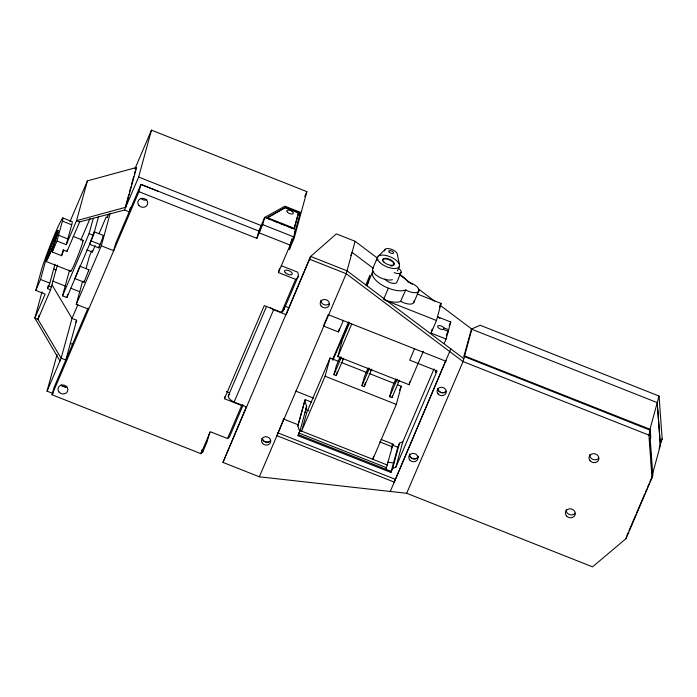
<?xml version="1.0" encoding="UTF-8"?>
<svg xmlns="http://www.w3.org/2000/svg" width="697" height="697" viewBox="0 0 697 697"><rect width="100%" height="100%" fill="white"/><g stroke="black" fill="none" stroke-linecap="round" stroke-linejoin="round"><path stroke-width="1.05" d="M659.074 448.406L662.15 438.831L659.048 396.044L480.216 325.272L471.372 329.08L463.932 356.446L650.249 430.215L650.771 437.455L650.223 439.476L652.801 475.023L652.009 477.915L626.063 538.572L592.546 566.861L406.682 493.284L259.345 476.809L222.97 462.407L246.389 406.621M397.917 382.122L398.004 382.426M445.914 360.358L394.275 482.115L276.936 435.686L283.827 418.531M436.095 370.412L435.538 372.468L436.296 370.682M439.877 305.086L471.895 329.167L463.035 361.577L406.682 493.284M59.968 360.95L34.85 318.12L45.122 294.108L35.835 290.431L41.28 270.523A30.015 1.655 -68.4 0 1 55.394 232.824A30.015 1.655 -68.4 0 1 62.408 221.115L71.695 224.791L66.259 244.708L56.971 241.031L62.408 221.115M35.835 290.431L40.531 279.453L45.976 259.545A16.676 0.915 -68.4 0 1 53.817 238.601A16.676 0.915 -68.4 0 1 57.712 232.101L52.275 252.009L61.563 255.686L63.915 250.197L67.008 251.417L79.632 221.916L124.545 210.006L129.189 211.836L130.33 207.654M42.012 291.921L34.85 318.12L37.943 319.348L61.144 358.206L65.788 360.044L76.661 320.245L72.018 318.39L52.136 285.073M39.093 315.157L37.943 319.348L50.567 289.839L56.004 269.931A23.341 1.289 -68.4 0 1 57.546 265.034M50.567 289.839L47.474 288.619L48.259 285.726L51.36 286.955M47.474 288.619L49.818 283.13L54.976 264.268M61.563 255.686L63.279 249.395M67.008 251.417L67.531 249.491M79.632 221.916L76.531 220.688L125.713 207.262L136.595 167.437L87.413 180.871L76.531 220.688L66.259 244.708M98.486 216.854L93.442 235.316L66.86 297.558L62.521 295.842L69.534 270.209M66.86 297.558L67.705 294.483M62.521 295.842L89.103 233.6L93.311 218.222M53.103 393.535L47.047 391.139L57.023 354.634M157.931 191.205L140.907 184.47L138.938 191.692L88.65 309.233L76.269 304.328L82.594 281.222M86.053 268.624L89.504 256.017L91.621 251.059M242.913 405.532L230.08 435.547A21.668 9.653 23.2 0 1 227.544 438.544L210.311 431.722L200.919 453.677L52.048 394.781L54.017 387.558L88.075 307.978M76.269 304.328L101.3 245.806L110.204 213.238M125.687 205.807L128.84 194.28M129.407 192.189L130.844 186.953M131.411 184.853L133.702 176.472M134.277 174.372L135.131 171.227M124.545 210.006L138.633 177.064L151.458 130.139L306.872 191.631L294.056 238.566L289.36 249.543L290.501 245.344M138.938 191.692L256.844 238.339L258.814 231.116L264.686 217.394L284.899 206.19L300.381 212.315L293.672 236.867L278.408 272.544L295.641 279.366L281.518 312.387L264.285 305.565L224.434 398.71L241.667 405.532A21.668 9.653 23.2 0 0 242.844 404.696M261.166 225.628L259.188 232.85L290.152 245.1L291.843 238.914M256.844 238.339L262.708 224.617L264.686 217.394L295.641 229.644L294.474 232.389M200.919 453.677L202.043 449.556M203.324 449.504L202.47 452.632L207.166 441.654L209.745 432.218M224.434 398.71L224.992 396.645M278.408 272.544L279.532 268.423M294.334 227.867L298.638 212.419L285.735 207.323L267.204 217.595L294.291 228.311L298.638 212.419M222.97 462.407L310.644 256.426L336.363 233.887L355.095 241.293L377.591 258.221M434.022 368.931L402.761 441.985L399.547 443.135L392.664 468.34L390.904 472.453L298.02 435.703L299.78 431.591L297.828 425.998L304.711 400.801L305.208 399.642L311.698 402.213M297.828 425.998L305.208 399.642M298.02 435.703L298.316 434.623L391.2 471.372M299.78 431.591L306.671 406.386L304.711 400.801M330.064 358.031L306.584 412.92L301.609 431.121L325.098 376.232L330.064 358.031L338.089 361.203M355.095 241.293L346.235 273.712L259.345 476.809M323.33 325.969L338.454 331.955L339.3 328.871M423.323 351.236L409.026 384.709L337.81 356.568L342.471 339.517L349.624 322.781M343.307 359.086L336.25 375.596L333.924 374.681L336.407 365.585L340.145 356.847M336.25 375.596L337.348 371.553M367.049 285.709L369.898 275.289L365.751 285.003M371.745 369.183L364.27 386.669L361.943 385.746L364.426 376.685L368.164 367.946M364.27 386.669L365.367 382.644M399.459 380.135L391.984 397.621L389.658 396.698L392.132 387.663L395.87 378.924M373.644 456.265L372.817 459.297L396.305 404.408L401.272 386.208L397.264 384.622M391.984 397.621L392.533 395.608M409.026 384.709L409.853 381.703M385.885 469.482L393.073 444.181L381.032 439.415M390.904 472.453L397.787 447.247L399.547 443.135M444.163 343.551L446.089 339.047L431.068 333.114L432.166 329.097M392.664 468.34L395.879 467.19L402.761 441.985M431.068 333.114L436.461 320.489L441.123 303.43L417.146 293.96M446.089 339.047L448.197 331.31L443.519 329.42A3.502 1.56 23.1 0 1 438.5 327.886A3.502 1.56 23.1 0 1 439.136 325.56A3.502 1.56 23.1 0 1 443.928 327.904L448.633 329.725L447.091 333.332M448.633 329.725L450.75 321.988L437.733 316.847M450.82 348.909L390.268 491.463M649.778 429.988L659.048 396.044M652.009 477.915L648.907 435.128L650.249 430.215M649.918 438.866L650.31 437.42M626.063 538.572L626.586 536.638M652.566 473.925L660.347 445.418L657.245 402.631L471.372 329.08M79.554 266.838L74.988 278.251M92.675 250.362L92.309 252.009L95.228 245.571M84.424 280.551L84.067 282.198L88.92 269.8L79.632 266.123M99.105 246.25L98.739 247.888L103.592 235.49L94.304 231.822L93.738 232.772M107.355 216.061L106.981 217.699L108.619 214.388M340.363 357.631L339.805 359.652L340.955 357.334M368.382 368.713L367.824 370.734L368.974 368.417M396.088 379.682L395.539 381.703L396.68 379.386M89.66 243.941L94.304 231.822M52.275 252.009L56.971 241.031M69.97 221.629L87.413 180.871M80.782 240.195L90.061 218.457M99.253 233.199L106.031 217.325M134.965 168.691L151.458 130.139M77.864 304.72L72.018 318.39L61.144 358.206L47.047 391.139M75.807 322.241L76.661 320.245M52.048 394.781L88.65 309.233M269.983 219.328L266.968 218.144L285.735 207.323M304.737 196.632L306.872 191.631M299.205 215.059L300.381 212.315M228.337 395.774L266.559 306.427M246.66 407.022L234.122 402.064L273.625 309.738A8.408 3.746 23.2 0 1 270.34 307.743M227.544 438.544L241.667 405.532M284.054 309.39L298.177 276.369M350.8 255.329L352.072 252.34L372.947 268.049M323.739 325.255L328.209 314.791M305.608 408.851L306.671 406.386M338.454 331.955L343.455 320.263M332.783 358.964L348.613 321.953M332.878 360.305L349.145 322.293M372.555 268.998L377.478 257.472M367.572 283.818L372.433 272.422M337.81 356.568L351.68 324.079M384.535 250.99L385.284 249.238A6.665 2.971 23.1 0 1 391.853 249.456A6.665 2.971 23.1 0 1 397.246 253.961L399.451 264.677M333.924 374.681L341.399 357.195M383.507 299.562L388.368 288.175M397.412 270.959L399.468 266.158M401.115 272.213L396.898 282.093A6.665 2.971 23.1 0 1 391.54 283.069A6.665 2.971 23.1 0 1 384.944 278.974M361.943 385.746L369.427 368.269M384.456 299.928A19.673 8.773 23.1 0 0 400.496 301.548L405.776 289.926L406.473 290.361A9.671 4.313 23.1 0 0 418.88 290.78L414.018 302.167M389.658 396.698L397.142 379.22M414.68 348.422L409.67 360.131L437.054 370.961L395.879 467.19M399.564 390.198L401.272 386.208M439.467 307.316L441.123 303.43M391.191 448.572L393.073 444.181M443.161 329.707L443.928 327.904M449.208 325.604L450.75 321.988M446.272 335.823L448.197 331.31M660.451 442.813L662.15 438.831M626.847 535.679L628.128 532.7M628.973 530.705L635.786 514.795M636.631 512.809L644.716 493.92M645.57 491.925L646.842 488.946M647.696 486.959L648.968 483.971M649.822 481.984L652.801 475.023M343.281 358.249L342.532 359.905M370.551 370.987L370.891 370.264M398.257 381.956L398.597 381.224M135.68 169.345L136.595 167.437M103.025 236.449L103.592 235.49M88.345 270.75L88.92 269.8M378.218 256.287L385.284 249.238M376.345 260.678L377.757 259.267M405.776 289.926L405.358 290.161A19.673 8.773 23.1 0 1 382.261 285.186A19.673 8.773 23.1 0 1 373.122 271.055M387.462 462.224L393.918 462.939M285.5 207.872L298.403 212.968M273.991 220.923L277.005 222.108M281.013 223.702L284.027 224.887M288.035 226.481L293.054 228.459M262.708 224.617L293.672 236.867M138.633 177.064L261.758 225.784M258.796 231.029L140.933 184.391L115.658 243.48L113.681 250.702L101.3 245.806M309.86 259.319L346.235 273.712L463.035 361.577L648.907 435.128M385.502 300.355L436.461 320.489M281.335 265.705L297.619 272.144A21.677 9.662 23.2 0 1 295.641 279.366M464.089 355.714L649.97 429.265M328.644 314.826L445.984 361.255M62.774 217.926L72.061 221.602A30.015 1.655 -68.4 0 1 71.695 224.791M284.576 306.07L288.575 307.656M89.103 233.6L93.442 235.316M273.625 309.738L286.162 314.704L310.644 256.426L347.028 270.819L463.827 358.694M91.089 240.909L100.377 244.577M73.08 236.361L82.987 240.282M89.451 244.211L98.739 247.888M58.548 235.255L67.836 238.923M86.742 249.805L92.309 252.009M341.103 362.396L367.18 372.712M369.183 373.505L394.258 383.428M46.089 261.488L70.859 271.272M325.098 376.232L396.305 404.408M53.686 269.016L56.004 269.931M74.779 278.521L84.067 282.198M52.833 281.109L65.849 286.258M70.859 288.244L79.876 291.808M40.531 279.453L49.818 283.13M295.755 391.104L313.667 398.187M305.8 409.653L308.815 410.838M391.731 444.852L397.787 447.247M304.641 412.154L306.584 412.92M379.734 441.863L392.341 446.855M226.403 391.487L229.278 392.629M283.296 418.897L298.325 424.848M299.675 430.354L387.366 465.056M298.368 432.802L386.643 467.722M277.728 432.802L395.06 479.231M61.022 385.45L65.858 387.366M70.24 343.394L73.22 344.588M400.906 301.322L401.603 301.749A9.671 4.313 23.1 0 0 414.009 300.965M400.087 275.141L412.197 284.254M418.252 288.811L434.693 301.174M437.298 316.455L439.903 318.424M657.724 409.244L660.39 445.278M649.926 432.114L650.24 436.366M649.952 442.804L650.188 446.019M650.649 452.449L650.885 455.655M651.355 462.085L651.582 465.3M652.052 471.73L652.209 473.873M82.473 240.962A16.676 0.915 -68.4 0 1 78.142 255.172A16.676 0.915 -68.4 0 1 70.754 270.906M58.017 232.267A16.676 0.915 -68.4 0 1 48.293 257.472A16.676 0.915 -68.4 0 1 48.938 251.861A16.676 0.915 -68.4 0 1 58.217 230.489M598.767 458.103A5.001 4.47 15.3 0 1 592.973 459.375A5.001 4.47 15.3 0 1 589.793 454.549M575.164 513.262A5.001 4.47 15.3 0 1 569.371 514.534A5.001 4.47 15.3 0 1 566.191 509.707M437.864 388.996A4.67 4.173 15 0 0 441.384 392.594A4.67 4.173 15 0 0 446.211 391.209A4.67 4.173 15.3 0 1 441.314 392.55A4.67 4.173 15.3 0 1 437.803 388.952M418.479 456.404A4.67 4.173 15 0 1 413.086 458.722A4.67 4.173 15 0 1 409.531 454.035M329.367 303.448A4.67 4.173 15.3 0 1 323.966 304.633A4.67 4.173 15.3 0 1 320.995 300.128M270.654 440.67A4.67 4.173 15.3 0 1 265.827 442.055A4.67 4.173 15.3 0 1 262.316 438.457M234.122 402.064A8.408 3.746 23.2 0 1 229.679 394.441M367.589 286.267A19.673 8.773 23.1 0 1 368.791 281.858M418.88 290.78A9.671 4.313 23.1 0 0 408.686 282.268L407.693 281.632A19.673 8.773 23.1 0 0 399.425 274.269M398.701 268.484A6.665 2.971 23.1 0 1 400.705 272.875A6.665 2.971 23.1 0 1 394.136 272.658M146.779 199.821A5.001 4.47 15.3 0 1 140.89 198.253M66.938 386.452A5.001 4.47 15.3 0 1 61.048 384.883M284.21 308.083A21.677 9.662 23.2 0 1 281.518 312.387M392.838 265.662A6.168 2.753 23.1 0 1 390.468 265.81M382.514 260.87A6.168 2.753 23.1 0 1 388.97 259.685A6.168 2.753 23.1 0 1 393.578 265.243M392.367 279.671A11.84 5.28 23.1 0 1 378.044 276.421A11.84 5.28 23.1 0 1 373.296 267.814M418.383 456.413A4.67 4.173 15.3 0 1 413.582 458.853A4.67 4.173 15.3 0 1 409.479 455.132M270.567 440.635A4.67 4.173 15.3 0 1 265.74 442.011A4.67 4.173 15.3 0 1 262.229 438.413M49.069 255.468A15.003 0.819 -68.4 0 0 57.712 232.371A15.003 0.819 -68.4 0 0 49.679 250.127A15.003 0.819 -68.4 0 0 49.069 255.468M321.221 306.149A4.67 4.173 15.3 0 0 329.15 305.399A4.67 4.173 15.3 0 0 324.07 299.492A4.67 4.173 15.3 0 0 321.221 306.149M262.516 443.379A4.67 4.173 15.3 0 0 270.436 442.621A4.67 4.173 15.3 0 0 265.365 436.723A4.67 4.173 15.3 0 0 262.516 443.379M590.098 460.787A5.001 4.47 15.3 0 0 598.592 459.976A5.001 4.47 15.3 0 0 593.147 453.66A5.001 4.47 15.3 0 0 590.098 460.787M566.504 515.946A5.001 4.47 15.3 0 0 574.99 515.135A5.001 4.47 15.3 0 0 569.554 508.819A5.001 4.47 15.3 0 0 566.504 515.946M438.073 393.918A4.67 4.173 15 0 0 446.002 393.16A4.67 4.173 15 0 0 440.922 387.271A4.67 4.173 15 0 0 438.073 393.918M409.784 460.046A4.67 4.173 15 0 0 417.703 459.288A4.67 4.173 15 0 0 412.624 453.398A4.67 4.173 15 0 0 409.784 460.046M138.921 205.476A5.001 4.47 15.3 0 0 147.407 204.665A5.001 4.47 15.3 0 0 141.97 198.349A5.001 4.47 15.3 0 0 138.921 205.476M59.079 392.106A5.001 4.47 15.3 0 0 67.565 391.296A5.001 4.47 15.3 0 0 62.129 384.979A5.001 4.47 15.3 0 0 59.079 392.106M285.334 272.701A4.165 1.856 23.2 0 0 292.034 274.452A4.165 1.856 23.2 0 0 287.896 270.366A4.165 1.856 23.2 0 0 285.334 272.701M287.478 212.236A3.502 1.56 23.2 0 0 293.097 213.709A3.502 1.56 23.2 0 0 289.63 210.276A3.502 1.56 23.2 0 0 287.478 212.236M383.908 262.107A6.168 2.753 23.1 0 0 393.814 264.694A6.168 2.753 23.1 0 0 387.698 258.648A6.168 2.753 23.1 0 0 383.908 262.107M379.708 262.368A11.84 5.28 23.1 0 0 398.728 267.334A11.84 5.28 23.1 0 0 386.983 255.729A11.84 5.28 23.1 0 0 379.708 262.368M389.24 252.175A2.57 1.141 23.1 0 0 393.369 253.255A2.57 1.141 23.1 0 0 390.817 250.737A2.57 1.141 23.1 0 0 389.24 252.175"/></g></svg>
